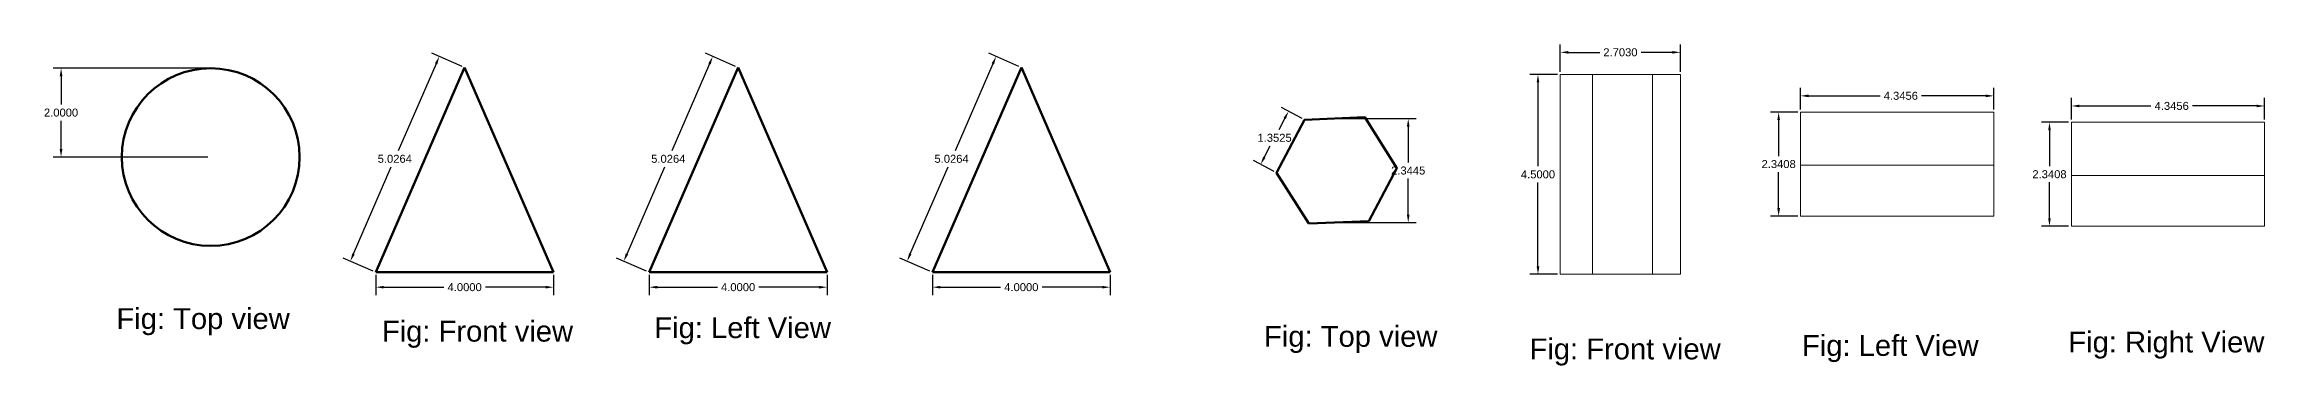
# Model space of a CAD drawing. Header units: inches. Extents: x 19 to 120, y 22 to 30.
# Drawn here: x 69.58 to 119.52, y 22.4 to 29.64 of the extents above; entities that cross this region are included whole.
import ezdxf

# ---------------------------------------------------------------- set-up
doc = ezdxf.new("R2010")
doc.units = ezdxf.units.IN
doc.header["$MEASUREMENT"] = 0
for name, color, linetype, lineweight in [('dimentioin', 132, 'Continuous', 5), ('Drawing', 50, 'Continuous', 50), ('Projection', 40, 'Continuous', 5), ('Text', 212, 'Continuous', 30)]:
    doc.layers.add(name, color=color, linetype=linetype, lineweight=lineweight)
doc.styles.get("Standard").update_dxf_attribs({"font": 'arial.ttf'})
doc.dimstyles.get("Standard").update_dxf_attribs({"dimtxt": 0.18, "dimasz": 0.18, "dimexe": 0.18, "dimexo": 0.0625, "dimgap": 0.09, "dimtad": 0, "dimtih": 1, "dimtoh": 1, "dimdec": 4, "dimzin": 0, "dimdsep": 46, "dimtxsty": 'Standard', "dimcen": 0.09, "dimadec": 0, "dimazin": 0, "dimtfac": 1, "dimtdec": 4, "dimtofl": 0, "dimtmove": 0, "dimatfit": 3, "dimfxl": 0, "dimtolj": 1, "dimtzin": 0, "dimarcsym": 0})

# ---------------------------------------------------------------- blocks, each defined once
blk = doc.blocks.new('*D24')
at = {"layer": 'Defpoints', "color": 0, "transparency": 16777216}
for p in [(79.029, 29.12), (76.458, 24.756), (77.029, 24.509)]:
    blk.add_point(p, dxfattribs=at)
at = {"layer": 'dimentioin', "color": 0, "lineweight": -2, "transparency": 16777216}
for p, q in [((78.386, 29.202), (77.537, 27.244)), ((78.971, 29.145), (78.293, 29.439)), ((76.53, 24.921), (77.379, 26.88)), ((76.971, 24.534), (76.293, 24.828))]:
    blk.add_line(p, q, dxfattribs=at)
at = {"layer": 'dimentioin', "color": 0, "transparency": 16777216}
for points in [[(78.359, 29.214), (78.414, 29.191), (78.458, 29.368)], [(76.502, 24.933), (76.557, 24.909), (76.458, 24.756)]]:
    blk.add_solid(points, dxfattribs=at)
at = {"layer": 'dimentioin', "color": 0, "transparency": 16777216, "insert": (77.458, 27.062), "char_height": 0.18, "attachment_point": 5}
blk.add_mtext('\\A1;5.0264', dxfattribs=at)
blk = doc.blocks.new('*D25')
at = {"layer": 'Defpoints', "color": 0, "transparency": 16777216}
for p in [(77.029, 24.509), (81.029, 24.509), (81.029, 24.171)]:
    blk.add_point(p, dxfattribs=at)
at = {"layer": 'dimentioin', "color": 0, "lineweight": -2, "transparency": 16777216}
for p, q in [((77.029, 24.446), (77.029, 23.991)), ((77.209, 24.171), (78.562, 24.171)), ((80.849, 24.171), (79.496, 24.171)), ((81.029, 24.446), (81.029, 23.991))]:
    blk.add_line(p, q, dxfattribs=at)
at = {"layer": 'dimentioin', "color": 0, "transparency": 16777216}
for points in [[(77.209, 24.201), (77.209, 24.141), (77.029, 24.171)], [(80.849, 24.201), (80.849, 24.141), (81.029, 24.171)]]:
    blk.add_solid(points, dxfattribs=at)
at = {"layer": 'dimentioin', "color": 0, "transparency": 16777216, "insert": (79.029, 24.171), "char_height": 0.18, "attachment_point": 5}
blk.add_mtext('\\A1;4.0000', dxfattribs=at)
blk = doc.blocks.new('*D20')
at = {"layer": 'Defpoints', "color": 0, "transparency": 16777216}
for p in [(85.18, 29.12), (82.609, 24.756), (83.18, 24.509)]:
    blk.add_point(p, dxfattribs=at)
at = {"layer": 'dimentioin', "color": 0, "lineweight": -2, "transparency": 16777216}
for p, q in [((84.537, 29.202), (83.688, 27.244)), ((85.122, 29.145), (84.444, 29.439)), ((82.681, 24.921), (83.53, 26.88)), ((83.122, 24.534), (82.444, 24.828))]:
    blk.add_line(p, q, dxfattribs=at)
at = {"layer": 'dimentioin', "color": 0, "transparency": 16777216}
for points in [[(84.51, 29.214), (84.565, 29.191), (84.609, 29.368)], [(82.653, 24.933), (82.708, 24.909), (82.609, 24.756)]]:
    blk.add_solid(points, dxfattribs=at)
at = {"layer": 'dimentioin', "color": 0, "transparency": 16777216, "insert": (83.609, 27.062), "char_height": 0.18, "attachment_point": 5}
blk.add_mtext('\\A1;5.0264', dxfattribs=at)
blk = doc.blocks.new('*D21')
at = {"layer": 'Defpoints', "color": 0, "transparency": 16777216}
for p in [(83.18, 24.509), (87.18, 24.509), (87.18, 24.171)]:
    blk.add_point(p, dxfattribs=at)
at = {"layer": 'dimentioin', "color": 0, "lineweight": -2, "transparency": 16777216}
for p, q in [((83.18, 24.446), (83.18, 23.991)), ((83.36, 24.171), (84.713, 24.171)), ((87, 24.171), (85.646, 24.171)), ((87.18, 24.446), (87.18, 23.991))]:
    blk.add_line(p, q, dxfattribs=at)
at = {"layer": 'dimentioin', "color": 0, "transparency": 16777216}
for points in [[(83.36, 24.201), (83.36, 24.141), (83.18, 24.171)], [(87, 24.201), (87, 24.141), (87.18, 24.171)]]:
    blk.add_solid(points, dxfattribs=at)
at = {"layer": 'dimentioin', "color": 0, "transparency": 16777216, "insert": (85.18, 24.171), "char_height": 0.18, "attachment_point": 5}
blk.add_mtext('\\A1;4.0000', dxfattribs=at)
blk = doc.blocks.new('*D22')
at = {"layer": 'Defpoints', "color": 0, "transparency": 16777216}
for p in [(91.551, 29.12), (88.981, 24.756), (89.551, 24.509)]:
    blk.add_point(p, dxfattribs=at)
at = {"layer": 'dimentioin', "color": 0, "lineweight": -2, "transparency": 16777216}
for p, q in [((90.909, 29.202), (90.06, 27.244)), ((91.494, 29.145), (90.816, 29.439)), ((89.052, 24.921), (89.902, 26.88)), ((89.494, 24.534), (88.816, 24.828))]:
    blk.add_line(p, q, dxfattribs=at)
at = {"layer": 'dimentioin', "color": 0, "transparency": 16777216}
for points in [[(90.882, 29.214), (90.937, 29.191), (90.981, 29.368)], [(89.025, 24.933), (89.08, 24.909), (88.981, 24.756)]]:
    blk.add_solid(points, dxfattribs=at)
at = {"layer": 'dimentioin', "color": 0, "transparency": 16777216, "insert": (89.981, 27.062), "char_height": 0.18, "attachment_point": 5}
blk.add_mtext('\\A1;5.0264', dxfattribs=at)
blk = doc.blocks.new('*D23')
at = {"layer": 'Defpoints', "color": 0, "transparency": 16777216}
for p in [(89.551, 24.509), (93.551, 24.509), (93.551, 24.171)]:
    blk.add_point(p, dxfattribs=at)
at = {"layer": 'dimentioin', "color": 0, "lineweight": -2, "transparency": 16777216}
for p, q in [((89.551, 24.446), (89.551, 23.991)), ((89.731, 24.171), (91.084, 24.171)), ((93.371, 24.171), (92.018, 24.171)), ((93.551, 24.446), (93.551, 23.991))]:
    blk.add_line(p, q, dxfattribs=at)
at = {"layer": 'dimentioin', "color": 0, "transparency": 16777216}
for points in [[(89.731, 24.201), (89.731, 24.141), (89.551, 24.171)], [(93.371, 24.201), (93.371, 24.141), (93.551, 24.171)]]:
    blk.add_solid(points, dxfattribs=at)
at = {"layer": 'dimentioin', "color": 0, "transparency": 16777216, "insert": (91.551, 24.171), "char_height": 0.18, "attachment_point": 5}
blk.add_mtext('\\A1;4.0000', dxfattribs=at)
blk = doc.blocks.new('*D26')
at = {"layer": 'Defpoints', "color": 0, "transparency": 16777216}
for p in [(73.318, 29.103), (69.951, 27.103), (73.318, 27.103)]:
    blk.add_point(p, dxfattribs=at)
at = {"layer": 'dimentioin', "color": 0, "lineweight": -2, "transparency": 16777216}
for p, q in [((73.255, 29.103), (69.771, 29.103)), ((69.951, 28.923), (69.951, 28.285)), ((69.951, 27.283), (69.951, 27.921)), ((73.255, 27.103), (69.771, 27.103))]:
    blk.add_line(p, q, dxfattribs=at)
at = {"layer": 'dimentioin', "color": 0, "transparency": 16777216}
for points in [[(69.921, 28.923), (69.981, 28.923), (69.951, 29.103)], [(69.921, 27.283), (69.981, 27.283), (69.951, 27.103)]]:
    blk.add_solid(points, dxfattribs=at)
at = {"layer": 'dimentioin', "color": 0, "transparency": 16777216, "insert": (69.951, 28.103), "char_height": 0.18, "attachment_point": 5}
blk.add_mtext('\\A1;2.0000', dxfattribs=at)
blk = doc.blocks.new('*D27')
at = {"layer": 'Defpoints', "color": 0, "transparency": 16777216}
for p in [(97.561, 28.134), (97.923, 27.944), (97.293, 26.747)]:
    blk.add_point(p, dxfattribs=at)
at = {"layer": 'dimentioin', "color": 0, "lineweight": -2, "transparency": 16777216}
for p, q in [((97.478, 27.975), (97.342, 27.717)), ((97.867, 27.973), (97.402, 28.218)), ((97.238, 26.776), (96.772, 27.021)), ((97.016, 27.096), (97.151, 27.353))]:
    blk.add_line(p, q, dxfattribs=at)
at = {"layer": 'dimentioin', "color": 0, "transparency": 16777216}
for points in [[(97.451, 27.989), (97.504, 27.961), (97.561, 28.134)], [(96.989, 27.11), (97.042, 27.082), (96.932, 26.937)]]:
    blk.add_solid(points, dxfattribs=at)
at = {"layer": 'dimentioin', "color": 0, "transparency": 16777216, "insert": (97.247, 27.535), "char_height": 0.18, "attachment_point": 5}
blk.add_mtext('\\A1;1.3525', dxfattribs=at)
blk = doc.blocks.new('*D28')
at = {"layer": 'Defpoints', "color": 0, "transparency": 16777216}
for p in [(98.598, 27.97), (98.598, 25.626), (100.253, 25.626)]:
    blk.add_point(p, dxfattribs=at)
at = {"layer": 'dimentioin', "color": 0, "lineweight": -2, "transparency": 16777216}
for p, q in [((98.661, 27.97), (100.433, 27.97)), ((100.253, 27.79), (100.253, 26.98)), ((100.253, 25.806), (100.253, 26.616)), ((98.661, 25.626), (100.433, 25.626))]:
    blk.add_line(p, q, dxfattribs=at)
at = {"layer": 'dimentioin', "color": 0, "transparency": 16777216}
for points in [[(100.223, 27.79), (100.283, 27.79), (100.253, 27.97)], [(100.223, 25.806), (100.283, 25.806), (100.253, 25.626)]]:
    blk.add_solid(points, dxfattribs=at)
at = {"layer": 'dimentioin', "color": 0, "transparency": 16777216, "insert": (100.253, 26.798), "char_height": 0.18, "attachment_point": 5}
blk.add_mtext('\\A1;2.3445', dxfattribs=at)
blk = doc.blocks.new('*D29')
at = {"layer": 'Defpoints', "color": 0, "transparency": 16777216}
for p in [(103.674, 28.962), (103.172, 24.462), (103.674, 24.462)]:
    blk.add_point(p, dxfattribs=at)
at = {"layer": 'dimentioin', "color": 0, "lineweight": -2, "transparency": 16777216}
for p, q in [((103.612, 28.962), (102.992, 28.962)), ((103.172, 28.782), (103.172, 26.894)), ((103.172, 24.642), (103.172, 26.53)), ((103.612, 24.462), (102.992, 24.462))]:
    blk.add_line(p, q, dxfattribs=at)
at = {"layer": 'dimentioin', "color": 0, "transparency": 16777216}
for points in [[(103.142, 28.782), (103.202, 28.782), (103.172, 28.962)], [(103.142, 24.642), (103.202, 24.642), (103.172, 24.462)]]:
    blk.add_solid(points, dxfattribs=at)
at = {"layer": 'dimentioin', "color": 0, "transparency": 16777216, "insert": (103.172, 26.712), "char_height": 0.18, "attachment_point": 5}
blk.add_mtext('\\A1;4.5000', dxfattribs=at)
blk = doc.blocks.new('*D30')
at = {"layer": 'Defpoints', "color": 0, "transparency": 16777216}
for p in [(106.377, 29.461), (103.674, 28.962), (106.377, 28.962)]:
    blk.add_point(p, dxfattribs=at)
at = {"layer": 'dimentioin', "color": 0, "lineweight": -2, "transparency": 16777216}
for p, q in [((103.674, 29.025), (103.674, 29.641)), ((106.377, 29.025), (106.377, 29.641)), ((103.854, 29.461), (104.561, 29.461)), ((106.197, 29.461), (105.491, 29.461))]:
    blk.add_line(p, q, dxfattribs=at)
at = {"layer": 'dimentioin', "color": 0, "transparency": 16777216}
for points in [[(103.854, 29.491), (103.854, 29.431), (103.674, 29.461)], [(106.197, 29.491), (106.197, 29.431), (106.377, 29.461)]]:
    blk.add_solid(points, dxfattribs=at)
at = {"layer": 'dimentioin', "color": 0, "transparency": 16777216, "insert": (105.026, 29.461), "char_height": 0.18, "attachment_point": 5}
blk.add_mtext('\\A1;2.7030', dxfattribs=at)
blk = doc.blocks.new('*D31')
at = {"layer": 'Defpoints', "color": 0, "transparency": 16777216}
for p in [(109.078, 28.114), (108.585, 25.773), (109.078, 25.773)]:
    blk.add_point(p, dxfattribs=at)
at = {"layer": 'dimentioin', "color": 0, "lineweight": -2, "transparency": 16777216}
for p, q in [((109.016, 28.114), (108.405, 28.114)), ((108.585, 27.934), (108.585, 27.125)), ((108.585, 25.953), (108.585, 26.761)), ((109.016, 25.773), (108.405, 25.773))]:
    blk.add_line(p, q, dxfattribs=at)
at = {"layer": 'dimentioin', "color": 0, "transparency": 16777216}
for points in [[(108.555, 27.934), (108.615, 27.934), (108.585, 28.114)], [(108.555, 25.953), (108.615, 25.953), (108.585, 25.773)]]:
    blk.add_solid(points, dxfattribs=at)
at = {"layer": 'dimentioin', "color": 0, "transparency": 16777216, "insert": (108.585, 26.943), "char_height": 0.18, "attachment_point": 5}
blk.add_mtext('\\A1;2.3408', dxfattribs=at)
blk = doc.blocks.new('*D32')
at = {"layer": 'Defpoints', "color": 0, "transparency": 16777216}
for p in [(113.424, 28.481), (109.078, 28.114), (113.424, 28.114)]:
    blk.add_point(p, dxfattribs=at)
at = {"layer": 'dimentioin', "color": 0, "lineweight": -2, "transparency": 16777216}
for p, q in [((109.078, 28.176), (109.078, 28.661)), ((109.258, 28.481), (110.867, 28.481)), ((113.244, 28.481), (111.801, 28.481)), ((113.424, 28.176), (113.424, 28.661))]:
    blk.add_line(p, q, dxfattribs=at)
at = {"layer": 'dimentioin', "color": 0, "transparency": 16777216}
for points in [[(109.258, 28.511), (109.258, 28.451), (109.078, 28.481)], [(113.244, 28.511), (113.244, 28.451), (113.424, 28.481)]]:
    blk.add_solid(points, dxfattribs=at)
at = {"layer": 'dimentioin', "color": 0, "transparency": 16777216, "insert": (111.334, 28.481), "char_height": 0.18, "attachment_point": 5}
blk.add_mtext('\\A1;4.3456', dxfattribs=at)
blk = doc.blocks.new('*D33')
at = {"layer": 'Defpoints', "color": 0, "transparency": 16777216}
for p in [(115.17, 27.885), (114.677, 25.544), (115.17, 25.544)]:
    blk.add_point(p, dxfattribs=at)
at = {"layer": 'dimentioin', "color": 0, "lineweight": -2, "transparency": 16777216}
for p, q in [((115.108, 27.885), (114.497, 27.885)), ((114.677, 27.705), (114.677, 26.897)), ((114.677, 25.724), (114.677, 26.533)), ((115.108, 25.544), (114.497, 25.544))]:
    blk.add_line(p, q, dxfattribs=at)
at = {"layer": 'dimentioin', "color": 0, "transparency": 16777216}
for points in [[(114.647, 27.705), (114.707, 27.705), (114.677, 27.885)], [(114.647, 25.724), (114.707, 25.724), (114.677, 25.544)]]:
    blk.add_solid(points, dxfattribs=at)
at = {"layer": 'dimentioin', "color": 0, "transparency": 16777216, "insert": (114.677, 26.715), "char_height": 0.18, "attachment_point": 5}
blk.add_mtext('\\A1;2.3408', dxfattribs=at)
blk = doc.blocks.new('*D34')
at = {"layer": 'Defpoints', "color": 0, "transparency": 16777216}
for p in [(119.516, 28.253), (115.17, 27.885), (119.516, 27.885)]:
    blk.add_point(p, dxfattribs=at)
at = {"layer": 'dimentioin', "color": 0, "lineweight": -2, "transparency": 16777216}
for p, q in [((115.17, 27.948), (115.17, 28.433)), ((115.35, 28.253), (116.959, 28.253)), ((119.336, 28.253), (117.894, 28.253)), ((119.516, 27.948), (119.516, 28.433))]:
    blk.add_line(p, q, dxfattribs=at)
at = {"layer": 'dimentioin', "color": 0, "transparency": 16777216}
for points in [[(115.35, 28.283), (115.35, 28.223), (115.17, 28.253)], [(119.336, 28.283), (119.336, 28.223), (119.516, 28.253)]]:
    blk.add_solid(points, dxfattribs=at)
at = {"layer": 'dimentioin', "color": 0, "transparency": 16777216, "insert": (117.426, 28.253), "char_height": 0.18, "attachment_point": 5}
blk.add_mtext('\\A1;4.3456', dxfattribs=at)

msp = doc.modelspace()

# ---------------------------------------------------------------- linework, layer by layer
for p, q in [((79.02859, 29.12014), (77.02859, 24.50876)), ((85.17952, 29.12014), (83.17952, 24.50876)), ((91.55132, 29.12014), (89.55132, 24.50876))]:
    msp.add_line(p, q)
at = {"layer": 'Drawing'}
for p, q in [((77.02859, 24.50876), (79.02859, 29.12014)), ((79.02859, 29.12014), (81.02859, 24.50876)), ((83.17952, 24.50876), (85.17952, 29.12014)), ((85.17952, 29.12014), (87.17952, 24.50876)), ((89.55132, 24.50876), (91.55132, 29.12014)), ((91.55132, 29.12014), (93.55132, 24.50876)), ((98.01501, 25.60296), (99.36649, 25.65624)), ((77.02859, 24.50876), (81.02859, 24.50876)), ((83.17952, 24.50876), (87.17952, 24.50876)), ((89.55132, 24.50876), (93.55132, 24.50876))]:
    msp.add_line(p, q, dxfattribs=at)
msp.add_lwpolyline([(98.01501, 25.60296), (99.36649, 25.65624), (99.99608, 26.8533), (99.2742, 27.99708), (97.92271, 27.9438), (97.29312, 26.74673)], close=True, dxfattribs=at)
msp.add_circle((73.31765, 27.10264), 2, dxfattribs=at)
at = {"layer": 'Projection'}
for p, q in [((103.67431, 28.96239), (103.67431, 24.46239)), ((103.67431, 28.96239), (106.37728, 28.96239)), ((104.3962, 24.46239), (104.3962, 28.96239)), ((105.74768, 28.96239), (105.74768, 24.46239)), ((106.37728, 24.46239), (106.37728, 28.96239)), ((111.67378, 28.11387), (109.07804, 28.11387)), ((109.07804, 28.11387), (109.07804, 25.77304)), ((113.42361, 28.11387), (111.67378, 28.11387)), ((113.42361, 25.77304), (113.42361, 28.11387)), ((117.76586, 27.88518), (115.17012, 27.88518)), ((115.17012, 27.88518), (115.17012, 25.54434)), ((119.51569, 27.88518), (117.76586, 27.88518)), ((119.51569, 25.54434), (119.51569, 27.88518)), ((109.07804, 26.91681), (113.42361, 26.91681)), ((115.17012, 26.68812), (119.51569, 26.68812)), ((113.42361, 25.77304), (109.07804, 25.77304)), ((109.07804, 25.77304), (113.42361, 25.77304)), ((119.51569, 25.54434), (115.17012, 25.54434)), ((115.17012, 25.54434), (119.51569, 25.54434)), ((103.67431, 24.46239), (104.3962, 24.46239)), ((103.67431, 24.46239), (106.37728, 24.46239)), ((105.74768, 24.46239), (106.37728, 24.46239))]:
    msp.add_line(p, q, dxfattribs=at)

# ---------------------------------------------------------------- texts
at = {"layer": 'Text'}
for s, p in [('Fig: Top view', (71.19561, 23.22896)), ('Fig: Left View ', (83.29512, 23.02367)), ('Fig: Front view', (77.16705, 22.94541)), ('Fig: Top view', (97.01017, 22.82899)), ('Fig: Front view', (102.98161, 22.54543)), ('Fig: Left View ', (109.10968, 22.62369)), ('Fig: Right View', (115.1007, 22.70195))]:
    msp.add_text(s, height=0.4695578, dxfattribs=at).set_placement(p)

# ---------------------------------------------------------------- dimensions: what is measured, and where the dimension line sits
at = {"layer": 'dimentioin'}
for p1, p2, distance, picture, middle in [((103.67431, 28.96239), (106.37728, 28.96239), 0.49865, '*D30', (105.02579, 29.46104)), ((73.31765, 29.10264), (73.31765, 27.10264), -3.36662, '*D26', (69.95102, 28.10264)), ((79.02859, 29.12014), (77.02859, 24.50876), -0.62198, '*D24', (77.45797, 27.06193)), ((85.17952, 29.12014), (83.17952, 24.50876), -0.62198, '*D20', (83.6089, 27.06193)), ((91.55132, 29.12014), (89.55132, 24.50876), -0.62198, '*D22', (89.9807, 27.06193)), ((103.67431, 28.96239), (103.67431, 24.46239), -0.50184, '*D29', (103.17247, 26.71239)), ((97.29312, 26.74673), (97.92271, 27.9438), 0.40834, '*D27', (97.24651, 27.53534)), ((98.59845, 27.97044), (98.59845, 25.62596), 1.65452, '*D28', (100.25297, 26.7982)), ((109.07804, 28.11387), (109.07804, 25.77304), -0.49278, '*D31', (108.58526, 26.94345)), ((115.17012, 27.88518), (115.17012, 25.54434), -0.49278, '*D33', (114.67734, 26.71476)), ((77.02859, 24.50876), (81.02859, 24.50876), -0.33812, '*D25', (79.02859, 24.17064)), ((83.17952, 24.50876), (87.17952, 24.50876), -0.33812, '*D21', (85.17952, 24.17064)), ((89.55132, 24.50876), (93.55132, 24.50876), -0.33812, '*D23', (91.55132, 24.17064))]:
    dim = msp.add_aligned_dim(p1=p1, p2=p2, distance=distance, dimstyle='Standard', dxfattribs=at)
    dim.commit()
    dim.dimension.update_dxf_attribs({"geometry": picture, "text_midpoint": middle})
for base, p1, p2, picture, middle in [((113.42361, 28.48145), (109.07804, 28.11387), (113.42361, 28.11387), '*D32', (111.33428, 28.48145)), ((119.51569, 28.25276), (115.17012, 27.88518), (119.51569, 27.88518), '*D34', (117.42636, 28.25276))]:
    dim = msp.add_linear_dim(base=base, p1=p1, p2=p2, angle=0, dimstyle='Standard', dxfattribs=at)
    dim.commit()
    dim.dimension.update_dxf_attribs({"geometry": picture, "text_midpoint": middle, "dimtype": 161})

doc.saveas('drawing.dxf')
